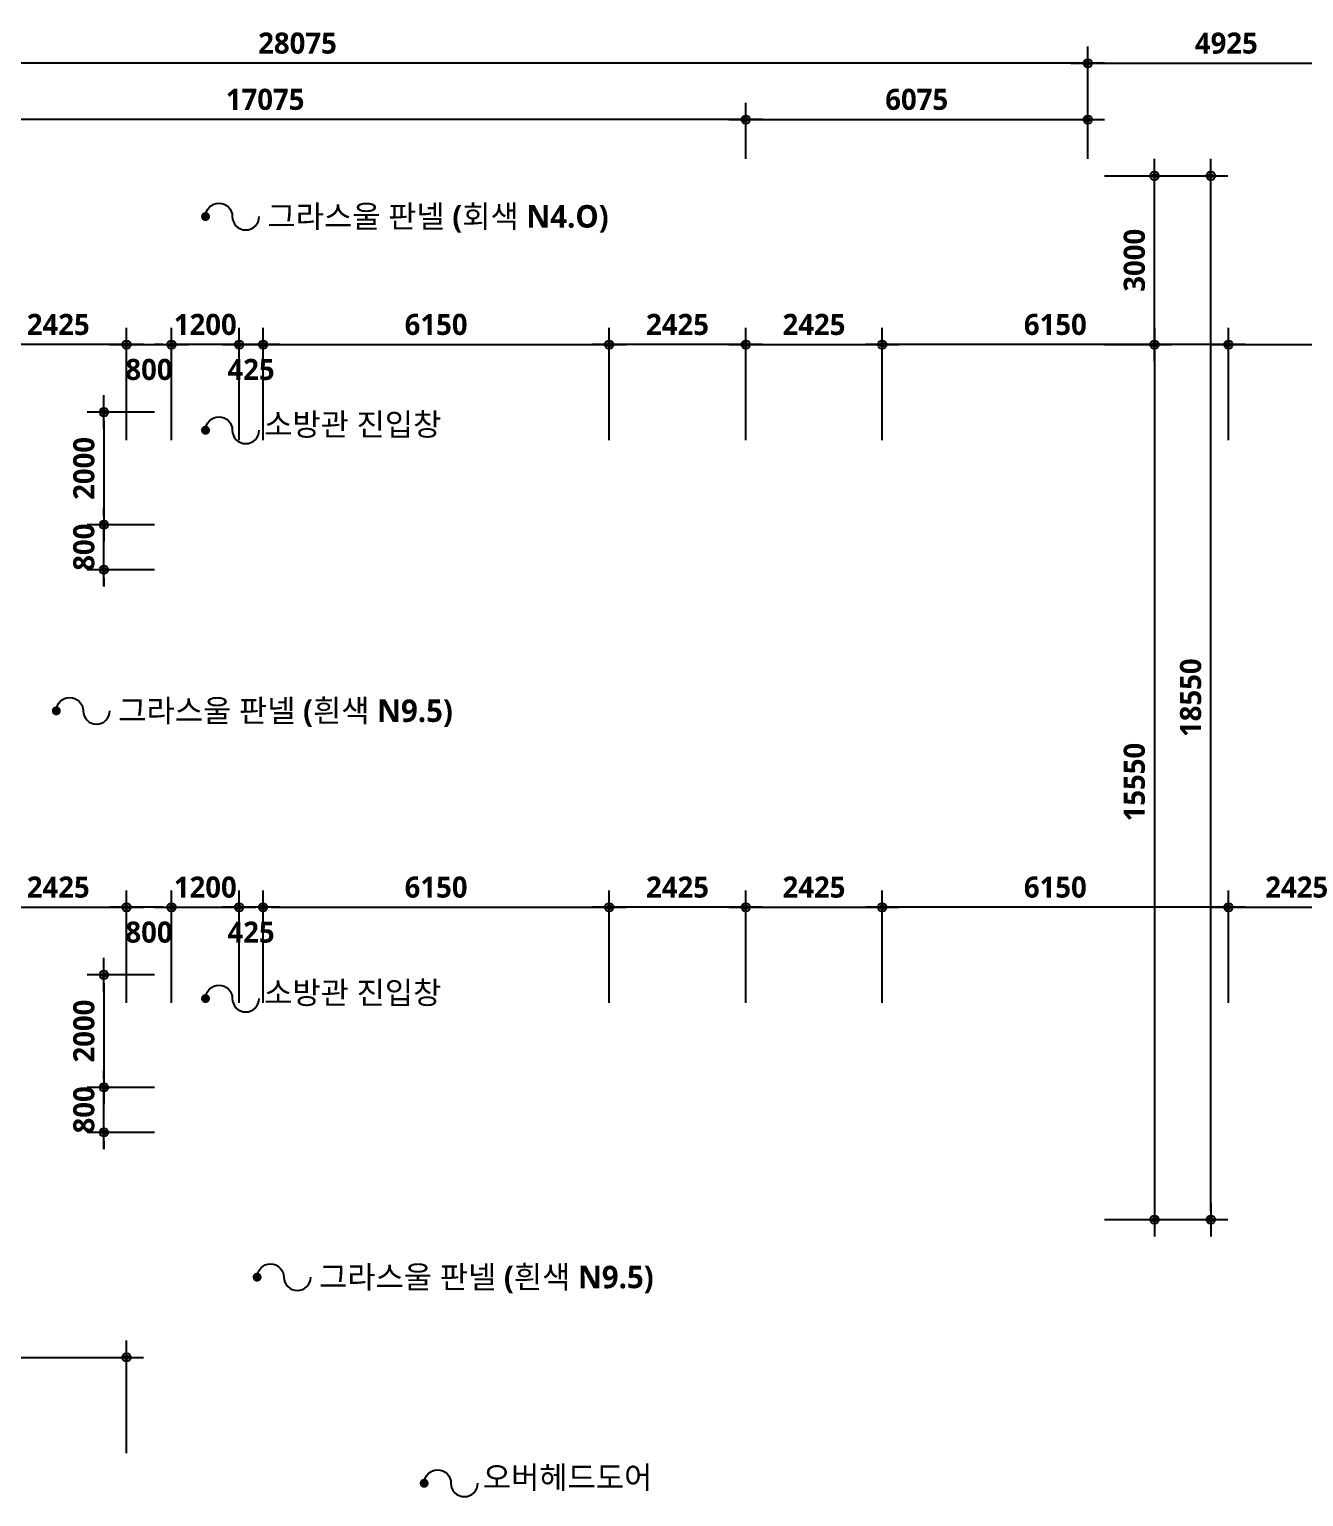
# Model space of a CAD drawing. Header units: millimetres. Extents: x 0 to 190005487, y 0 to 455456909.
# Drawn here: x 56667 to 79304, y 302302 to 328379 of the extents above; entities that cross this region are included whole.
import ezdxf

# ---------------------------------------------------------------- set-up
doc = ezdxf.new("R2010")
doc.units = ezdxf.units.MM
doc.header["$LTSCALE"] = 150
doc.header["$MEASUREMENT"] = 0
doc.header["$PDSIZE"] = -10
doc.layers.get('0').update_dxf_attribs({"linetype": 'CONTINUOUS'})
doc.layers.get('Defpoints').update_dxf_attribs({"color": 153, "linetype": 'CONTINUOUS'})
for name, color, linetype in [('A-ANNO-DIM', 4, 'CONTINUOUS'), ('A-ANNO-LEAD', 4, 'CONTINUOUS'), ('A-ANNO-TEXT1', 7, 'CONTINUOUS')]:
    doc.layers.add(name, color=color, linetype=linetype)
doc.styles.add('2020음성 1차', font='NanumGothicBold.ttf')
doc.styles.add('SH_대대리576', font='NanumGothicBold.ttf')
doc.dimstyles.new('SHP300내부', dxfattribs={"dimscale": 150, "dimtxt": 2.5, "dimasz": 1, "dimexe": 2, "dimexo": 2, "dimgap": 1, "dimtad": 1, "dimdec": 0, "dimzin": 0, "dimdsep": 46, "dimtxsty": 'SH_대대리576', "dimblk": 'DIMDOT', "dimcen": 0.09, "dimclrd": 256, "dimclre": 256, "dimclrt": 3, "dimadec": 0, "dimazin": 1, "dimtfac": 1, "dimtdec": 0, "dimtix": 1, "dimtmove": 2, "dimatfit": 0, "dimldrblk": 'DIMDOT', "dimfxl": 1, "dimtolj": 1, "dimtzin": 0, "dimlwd": -1, "dimlwe": -1, "dimarcsym": 0})

# ---------------------------------------------------------------- blocks, each defined once
blk = doc.blocks.new('DIMDOT')
at = {"color": 0}
blk.add_line((-2, 0), (2, 0), dxfattribs=at)
for radius in [0.5, 0.25]:
    blk.add_circle((0, 0), radius, dxfattribs=at)
blk = doc.blocks.new('*D4686')
at = {"layer": 'A-ANNO-DIM'}
for p, q in [((55968, 321076), (55968, 323076)), ((58393, 321076), (58393, 323076)), ((58243, 322776), (56118, 322776))]:
    blk.add_line(p, q, dxfattribs=at)
at = {"layer": 'Defpoints', "color": 0}
for p in [(55968, 322776), (55968, 320776), (58393, 320776)]:
    blk.add_point(p, dxfattribs=at)
at = {"layer": 'A-ANNO-DIM', "linetype": 'ByBlock', "xscale": 150, "yscale": 150, "zscale": 150, "rotation": 180}
blk.add_blockref('DIMDOT', (55968, 322776), dxfattribs=at)
at = {"layer": 'A-ANNO-DIM', "linetype": 'ByBlock', "xscale": 150, "yscale": 150, "zscale": 150}
blk.add_blockref('DIMDOT', (58393, 322776), dxfattribs=at)
at = {"layer": 'A-ANNO-DIM', "color": 3, "insert": (57181, 323133), "char_height": 375, "attachment_point": 5, "style": 'SH_대대리576'}
blk.add_mtext('\\A1;2425', dxfattribs=at)
blk = doc.blocks.new('*D4719')
at = {"layer": 'A-ANNO-DIM'}
for p, q in [((58393, 321076), (58393, 323076)), ((59193, 321076), (59193, 323076)), ((58543, 322776), (59043, 322776))]:
    blk.add_line(p, q, dxfattribs=at)
at = {"layer": 'Defpoints', "color": 0}
for p in [(59193, 322776), (58393, 320776), (59193, 320776)]:
    blk.add_point(p, dxfattribs=at)
at = {"layer": 'A-ANNO-DIM', "linetype": 'ByBlock', "xscale": 150, "yscale": 150, "zscale": 150, "rotation": 180}
blk.add_blockref('DIMDOT', (58393, 322776), dxfattribs=at)
at = {"layer": 'A-ANNO-DIM', "linetype": 'ByBlock', "xscale": 150, "yscale": 150, "zscale": 150}
blk.add_blockref('DIMDOT', (59193, 322776), dxfattribs=at)
at = {"layer": 'A-ANNO-DIM', "color": 3, "insert": (58793, 322333), "char_height": 375, "attachment_point": 5, "style": 'SH_대대리576'}
blk.add_mtext('\\A1;800', dxfattribs=at)
blk = doc.blocks.new('*D4720')
at = {"layer": 'A-ANNO-DIM'}
for p, q in [((59193, 321076), (59193, 323076)), ((60393, 321076), (60393, 323076)), ((59043, 322776), (58893, 322776)), ((60393, 322776), (59193, 322776)), ((60543, 322776), (60693, 322776))]:
    blk.add_line(p, q, dxfattribs=at)
at = {"layer": 'Defpoints', "color": 0}
for p in [(59193, 322776), (59193, 320776), (60393, 320776)]:
    blk.add_point(p, dxfattribs=at)
at = {"layer": 'A-ANNO-DIM', "linetype": 'ByBlock', "xscale": 150, "yscale": 150, "zscale": 150}
blk.add_blockref('DIMDOT', (59193, 322776), dxfattribs=at)
at = {"layer": 'A-ANNO-DIM', "linetype": 'ByBlock', "xscale": 150, "yscale": 150, "zscale": 150, "rotation": 180}
blk.add_blockref('DIMDOT', (60393, 322776), dxfattribs=at)
at = {"layer": 'A-ANNO-DIM', "color": 3, "insert": (59793, 323133), "char_height": 375, "attachment_point": 5, "style": 'SH_대대리576'}
blk.add_mtext('\\A1;1200', dxfattribs=at)
blk = doc.blocks.new('*D4721')
at = {"layer": 'A-ANNO-DIM'}
for p, q in [((60393, 321076), (60393, 323076)), ((60818, 321076), (60818, 323076)), ((60243, 322776), (60093, 322776)), ((60393, 322776), (60818, 322776)), ((60968, 322776), (61118, 322776))]:
    blk.add_line(p, q, dxfattribs=at)
at = {"layer": 'Defpoints', "color": 0}
for p in [(60818, 322776), (60393, 320776), (60818, 320776)]:
    blk.add_point(p, dxfattribs=at)
at = {"layer": 'A-ANNO-DIM', "linetype": 'ByBlock', "xscale": 150, "yscale": 150, "zscale": 150}
blk.add_blockref('DIMDOT', (60393, 322776), dxfattribs=at)
at = {"layer": 'A-ANNO-DIM', "linetype": 'ByBlock', "xscale": 150, "yscale": 150, "zscale": 150, "rotation": 180}
blk.add_blockref('DIMDOT', (60818, 322776), dxfattribs=at)
at = {"layer": 'A-ANNO-DIM', "color": 3, "insert": (60606, 322333), "char_height": 375, "attachment_point": 5, "style": 'SH_대대리576'}
blk.add_mtext('\\A1;425', dxfattribs=at)
blk = doc.blocks.new('*D4723')
at = {"layer": 'A-ANNO-DIM'}
for p, q in [((60818, 321076), (60818, 323076)), ((66968, 321076), (66968, 323076)), ((60968, 322776), (66818, 322776))]:
    blk.add_line(p, q, dxfattribs=at)
at = {"layer": 'Defpoints', "color": 0}
for p in [(66968, 322776), (60818, 320776), (66968, 320776)]:
    blk.add_point(p, dxfattribs=at)
at = {"layer": 'A-ANNO-DIM', "linetype": 'ByBlock', "xscale": 150, "yscale": 150, "zscale": 150, "rotation": 180}
blk.add_blockref('DIMDOT', (60818, 322776), dxfattribs=at)
at = {"layer": 'A-ANNO-DIM', "linetype": 'ByBlock', "xscale": 150, "yscale": 150, "zscale": 150}
blk.add_blockref('DIMDOT', (66968, 322776), dxfattribs=at)
at = {"layer": 'A-ANNO-DIM', "color": 3, "insert": (63893, 323133), "char_height": 375, "attachment_point": 5, "style": 'SH_대대리576'}
blk.add_mtext('\\A1;6150', dxfattribs=at)
blk = doc.blocks.new('*D4724')
at = {"layer": 'A-ANNO-DIM'}
for p, q in [((66968, 321076), (66968, 323076)), ((69393, 321076), (69393, 323076)), ((69243, 322776), (67118, 322776))]:
    blk.add_line(p, q, dxfattribs=at)
at = {"layer": 'Defpoints', "color": 0}
for p in [(66968, 322776), (66968, 320776), (69393, 320776)]:
    blk.add_point(p, dxfattribs=at)
at = {"layer": 'A-ANNO-DIM', "linetype": 'ByBlock', "xscale": 150, "yscale": 150, "zscale": 150, "rotation": 180}
blk.add_blockref('DIMDOT', (66968, 322776), dxfattribs=at)
at = {"layer": 'A-ANNO-DIM', "linetype": 'ByBlock', "xscale": 150, "yscale": 150, "zscale": 150}
blk.add_blockref('DIMDOT', (69393, 322776), dxfattribs=at)
at = {"layer": 'A-ANNO-DIM', "color": 3, "insert": (68181, 323133), "char_height": 375, "attachment_point": 5, "style": 'SH_대대리576'}
blk.add_mtext('\\A1;2425', dxfattribs=at)
blk = doc.blocks.new('*D4725')
at = {"layer": 'A-ANNO-DIM'}
for p, q in [((69393, 321076), (69393, 323076)), ((71818, 321076), (71818, 323076)), ((69543, 322776), (71668, 322776))]:
    blk.add_line(p, q, dxfattribs=at)
at = {"layer": 'Defpoints', "color": 0}
for p in [(71818, 322776), (69393, 320776), (71818, 320776)]:
    blk.add_point(p, dxfattribs=at)
at = {"layer": 'A-ANNO-DIM', "linetype": 'ByBlock', "xscale": 150, "yscale": 150, "zscale": 150, "rotation": 180}
blk.add_blockref('DIMDOT', (69393, 322776), dxfattribs=at)
at = {"layer": 'A-ANNO-DIM', "linetype": 'ByBlock', "xscale": 150, "yscale": 150, "zscale": 150}
blk.add_blockref('DIMDOT', (71818, 322776), dxfattribs=at)
at = {"layer": 'A-ANNO-DIM', "color": 3, "insert": (70606, 323133), "char_height": 375, "attachment_point": 5, "style": 'SH_대대리576'}
blk.add_mtext('\\A1;2425', dxfattribs=at)
blk = doc.blocks.new('*D4726')
at = {"layer": 'A-ANNO-DIM'}
for p, q in [((71818, 321076), (71818, 323076)), ((77968, 321076), (77968, 323076)), ((77818, 322776), (71968, 322776))]:
    blk.add_line(p, q, dxfattribs=at)
at = {"layer": 'Defpoints', "color": 0}
for p in [(71818, 322776), (71818, 320776), (77968, 320776)]:
    blk.add_point(p, dxfattribs=at)
at = {"layer": 'A-ANNO-DIM', "linetype": 'ByBlock', "xscale": 150, "yscale": 150, "zscale": 150, "rotation": 180}
blk.add_blockref('DIMDOT', (71818, 322776), dxfattribs=at)
at = {"layer": 'A-ANNO-DIM', "linetype": 'ByBlock', "xscale": 150, "yscale": 150, "zscale": 150}
blk.add_blockref('DIMDOT', (77968, 322776), dxfattribs=at)
at = {"layer": 'A-ANNO-DIM', "color": 3, "insert": (74893, 323133), "char_height": 375, "attachment_point": 5, "style": 'SH_대대리576'}
blk.add_mtext('\\A1;6150', dxfattribs=at)
blk = doc.blocks.new('*D4727')
at = {"layer": 'A-ANNO-DIM'}
for p, q in [((77968, 321076), (77968, 323076)), ((82818, 321076), (82818, 323076)), ((78118, 322776), (82668, 322776))]:
    blk.add_line(p, q, dxfattribs=at)
at = {"layer": 'Defpoints', "color": 0}
for p in [(82818, 322776), (77968, 320776), (82818, 320776)]:
    blk.add_point(p, dxfattribs=at)
at = {"layer": 'A-ANNO-DIM', "linetype": 'ByBlock', "xscale": 150, "yscale": 150, "zscale": 150, "rotation": 180}
blk.add_blockref('DIMDOT', (77968, 322776), dxfattribs=at)
at = {"layer": 'A-ANNO-DIM', "linetype": 'ByBlock', "xscale": 150, "yscale": 150, "zscale": 150}
blk.add_blockref('DIMDOT', (82818, 322776), dxfattribs=at)
at = {"layer": 'A-ANNO-DIM', "color": 3, "insert": (80393, 323133), "char_height": 375, "attachment_point": 5, "style": 'SH_대대리576'}
blk.add_mtext('\\A1;4850', dxfattribs=at)
blk = doc.blocks.new('*D4769')
at = {"layer": 'A-ANNO-DIM'}
for p, q in [((55968, 311076), (55968, 313076)), ((58393, 311076), (58393, 313076)), ((56118, 312776), (58243, 312776))]:
    blk.add_line(p, q, dxfattribs=at)
at = {"layer": 'Defpoints', "color": 0}
for p in [(58393, 312776), (55968, 310776), (58393, 310776)]:
    blk.add_point(p, dxfattribs=at)
at = {"layer": 'A-ANNO-DIM', "linetype": 'ByBlock', "xscale": 150, "yscale": 150, "zscale": 150, "rotation": 180}
blk.add_blockref('DIMDOT', (55968, 312776), dxfattribs=at)
at = {"layer": 'A-ANNO-DIM', "linetype": 'ByBlock', "xscale": 150, "yscale": 150, "zscale": 150}
blk.add_blockref('DIMDOT', (58393, 312776), dxfattribs=at)
at = {"layer": 'A-ANNO-DIM', "color": 3, "insert": (57181, 313133), "char_height": 375, "attachment_point": 5, "style": 'SH_대대리576'}
blk.add_mtext('\\A1;2425', dxfattribs=at)
blk = doc.blocks.new('*D4770')
at = {"layer": 'A-ANNO-DIM'}
for p, q in [((58393, 311076), (58393, 313076)), ((59193, 311076), (59193, 313076)), ((59043, 312776), (58543, 312776))]:
    blk.add_line(p, q, dxfattribs=at)
at = {"layer": 'Defpoints', "color": 0}
for p in [(58393, 312776), (58393, 310776), (59193, 310776)]:
    blk.add_point(p, dxfattribs=at)
at = {"layer": 'A-ANNO-DIM', "linetype": 'ByBlock', "xscale": 150, "yscale": 150, "zscale": 150, "rotation": 180}
blk.add_blockref('DIMDOT', (58393, 312776), dxfattribs=at)
at = {"layer": 'A-ANNO-DIM', "linetype": 'ByBlock', "xscale": 150, "yscale": 150, "zscale": 150}
blk.add_blockref('DIMDOT', (59193, 312776), dxfattribs=at)
at = {"layer": 'A-ANNO-DIM', "color": 3, "insert": (58793, 312333), "char_height": 375, "attachment_point": 5, "style": 'SH_대대리576'}
blk.add_mtext('\\A1;800', dxfattribs=at)
blk = doc.blocks.new('*D4771')
at = {"layer": 'A-ANNO-DIM'}
for p, q in [((59193, 311076), (59193, 313076)), ((60393, 311076), (60393, 313076)), ((59043, 312776), (58893, 312776)), ((59193, 312776), (60393, 312776)), ((60543, 312776), (60693, 312776))]:
    blk.add_line(p, q, dxfattribs=at)
at = {"layer": 'Defpoints', "color": 0}
for p in [(60393, 312776), (59193, 310776), (60393, 310776)]:
    blk.add_point(p, dxfattribs=at)
at = {"layer": 'A-ANNO-DIM', "linetype": 'ByBlock', "xscale": 150, "yscale": 150, "zscale": 150}
blk.add_blockref('DIMDOT', (59193, 312776), dxfattribs=at)
at = {"layer": 'A-ANNO-DIM', "linetype": 'ByBlock', "xscale": 150, "yscale": 150, "zscale": 150, "rotation": 180}
blk.add_blockref('DIMDOT', (60393, 312776), dxfattribs=at)
at = {"layer": 'A-ANNO-DIM', "color": 3, "insert": (59793, 313133), "char_height": 375, "attachment_point": 5, "style": 'SH_대대리576'}
blk.add_mtext('\\A1;1200', dxfattribs=at)
blk = doc.blocks.new('*D4773')
at = {"layer": 'A-ANNO-DIM'}
for p, q in [((60393, 311076), (60393, 313076)), ((60818, 311076), (60818, 313076)), ((60243, 312776), (60093, 312776)), ((60818, 312776), (60393, 312776)), ((60968, 312776), (61118, 312776))]:
    blk.add_line(p, q, dxfattribs=at)
at = {"layer": 'Defpoints', "color": 0}
for p in [(60393, 312776), (60393, 310776), (60818, 310776)]:
    blk.add_point(p, dxfattribs=at)
at = {"layer": 'A-ANNO-DIM', "linetype": 'ByBlock', "xscale": 150, "yscale": 150, "zscale": 150}
blk.add_blockref('DIMDOT', (60393, 312776), dxfattribs=at)
at = {"layer": 'A-ANNO-DIM', "linetype": 'ByBlock', "xscale": 150, "yscale": 150, "zscale": 150, "rotation": 180}
blk.add_blockref('DIMDOT', (60818, 312776), dxfattribs=at)
at = {"layer": 'A-ANNO-DIM', "color": 3, "insert": (60606, 312333), "char_height": 375, "attachment_point": 5, "style": 'SH_대대리576'}
blk.add_mtext('\\A1;425', dxfattribs=at)
blk = doc.blocks.new('*D4774')
at = {"layer": 'A-ANNO-DIM'}
for p, q in [((60818, 311076), (60818, 313076)), ((66968, 311076), (66968, 313076)), ((60968, 312776), (66818, 312776))]:
    blk.add_line(p, q, dxfattribs=at)
at = {"layer": 'Defpoints', "color": 0}
for p in [(66968, 312776), (60818, 310776), (66968, 310776)]:
    blk.add_point(p, dxfattribs=at)
at = {"layer": 'A-ANNO-DIM', "linetype": 'ByBlock', "xscale": 150, "yscale": 150, "zscale": 150, "rotation": 180}
blk.add_blockref('DIMDOT', (60818, 312776), dxfattribs=at)
at = {"layer": 'A-ANNO-DIM', "linetype": 'ByBlock', "xscale": 150, "yscale": 150, "zscale": 150}
blk.add_blockref('DIMDOT', (66968, 312776), dxfattribs=at)
at = {"layer": 'A-ANNO-DIM', "color": 3, "insert": (63893, 313133), "char_height": 375, "attachment_point": 5, "style": 'SH_대대리576'}
blk.add_mtext('\\A1;6150', dxfattribs=at)
blk = doc.blocks.new('*D4775')
at = {"layer": 'A-ANNO-DIM'}
for p, q in [((66968, 311076), (66968, 313076)), ((69393, 311076), (69393, 313076)), ((69243, 312776), (67118, 312776))]:
    blk.add_line(p, q, dxfattribs=at)
at = {"layer": 'Defpoints', "color": 0}
for p in [(66968, 312776), (66968, 310776), (69393, 310776)]:
    blk.add_point(p, dxfattribs=at)
at = {"layer": 'A-ANNO-DIM', "linetype": 'ByBlock', "xscale": 150, "yscale": 150, "zscale": 150, "rotation": 180}
blk.add_blockref('DIMDOT', (66968, 312776), dxfattribs=at)
at = {"layer": 'A-ANNO-DIM', "linetype": 'ByBlock', "xscale": 150, "yscale": 150, "zscale": 150}
blk.add_blockref('DIMDOT', (69393, 312776), dxfattribs=at)
at = {"layer": 'A-ANNO-DIM', "color": 3, "insert": (68181, 313133), "char_height": 375, "attachment_point": 5, "style": 'SH_대대리576'}
blk.add_mtext('\\A1;2425', dxfattribs=at)
blk = doc.blocks.new('*D4776')
at = {"layer": 'A-ANNO-DIM'}
for p, q in [((69393, 311076), (69393, 313076)), ((71818, 311076), (71818, 313076)), ((69543, 312776), (71668, 312776))]:
    blk.add_line(p, q, dxfattribs=at)
at = {"layer": 'Defpoints', "color": 0}
for p in [(71818, 312776), (69393, 310776), (71818, 310776)]:
    blk.add_point(p, dxfattribs=at)
at = {"layer": 'A-ANNO-DIM', "linetype": 'ByBlock', "xscale": 150, "yscale": 150, "zscale": 150, "rotation": 180}
blk.add_blockref('DIMDOT', (69393, 312776), dxfattribs=at)
at = {"layer": 'A-ANNO-DIM', "linetype": 'ByBlock', "xscale": 150, "yscale": 150, "zscale": 150}
blk.add_blockref('DIMDOT', (71818, 312776), dxfattribs=at)
at = {"layer": 'A-ANNO-DIM', "color": 3, "insert": (70606, 313133), "char_height": 375, "attachment_point": 5, "style": 'SH_대대리576'}
blk.add_mtext('\\A1;2425', dxfattribs=at)
blk = doc.blocks.new('*D4778')
at = {"layer": 'A-ANNO-DIM'}
for p, q in [((71818, 311076), (71818, 313076)), ((77968, 311076), (77968, 313076)), ((77818, 312776), (71968, 312776))]:
    blk.add_line(p, q, dxfattribs=at)
at = {"layer": 'Defpoints', "color": 0}
for p in [(71818, 312776), (71818, 310776), (77968, 310776)]:
    blk.add_point(p, dxfattribs=at)
at = {"layer": 'A-ANNO-DIM', "linetype": 'ByBlock', "xscale": 150, "yscale": 150, "zscale": 150, "rotation": 180}
blk.add_blockref('DIMDOT', (71818, 312776), dxfattribs=at)
at = {"layer": 'A-ANNO-DIM', "linetype": 'ByBlock', "xscale": 150, "yscale": 150, "zscale": 150}
blk.add_blockref('DIMDOT', (77968, 312776), dxfattribs=at)
at = {"layer": 'A-ANNO-DIM', "color": 3, "insert": (74893, 313133), "char_height": 375, "attachment_point": 5, "style": 'SH_대대리576'}
blk.add_mtext('\\A1;6150', dxfattribs=at)
blk = doc.blocks.new('*D4779')
at = {"layer": 'A-ANNO-DIM'}
for p, q in [((77968, 311076), (77968, 313076)), ((80393, 311076), (80393, 313076)), ((78118, 312776), (80243, 312776))]:
    blk.add_line(p, q, dxfattribs=at)
at = {"layer": 'Defpoints', "color": 0}
for p in [(80393, 312776), (77968, 310776), (80393, 310776)]:
    blk.add_point(p, dxfattribs=at)
at = {"layer": 'A-ANNO-DIM', "linetype": 'ByBlock', "xscale": 150, "yscale": 150, "zscale": 150, "rotation": 180}
blk.add_blockref('DIMDOT', (77968, 312776), dxfattribs=at)
at = {"layer": 'A-ANNO-DIM', "linetype": 'ByBlock', "xscale": 150, "yscale": 150, "zscale": 150}
blk.add_blockref('DIMDOT', (80393, 312776), dxfattribs=at)
at = {"layer": 'A-ANNO-DIM', "color": 3, "insert": (79181, 313133), "char_height": 375, "attachment_point": 5, "style": 'SH_대대리576'}
blk.add_mtext('\\A1;2425', dxfattribs=at)
blk = doc.blocks.new('*D4790')
at = {"layer": 'A-ANNO-DIM'}
for p, q in [((52643, 303076), (52643, 305076)), ((58393, 303076), (58393, 305076)), ((52793, 304776), (58243, 304776))]:
    blk.add_line(p, q, dxfattribs=at)
at = {"layer": 'Defpoints', "color": 0}
for p in [(58393, 304776), (52643, 302776), (58393, 302776)]:
    blk.add_point(p, dxfattribs=at)
at = {"layer": 'A-ANNO-DIM', "linetype": 'ByBlock', "xscale": 150, "yscale": 150, "zscale": 150, "rotation": 180}
blk.add_blockref('DIMDOT', (52643, 304776), dxfattribs=at)
at = {"layer": 'A-ANNO-DIM', "linetype": 'ByBlock', "xscale": 150, "yscale": 150, "zscale": 150}
blk.add_blockref('DIMDOT', (58393, 304776), dxfattribs=at)
at = {"layer": 'A-ANNO-DIM', "color": 3, "insert": (55518, 305133), "char_height": 375, "attachment_point": 5, "style": 'SH_대대리576'}
blk.add_mtext('\\A1;5750', dxfattribs=at)
blk = doc.blocks.new('*D4794')
at = {"layer": 'A-ANNO-DIM'}
for p, q in [((47393, 326076), (47393, 328076)), ((75468, 326076), (75468, 328076)), ((75318, 327776), (47543, 327776))]:
    blk.add_line(p, q, dxfattribs=at)
at = {"layer": 'Defpoints', "color": 0}
for p in [(47393, 327776), (47393, 325776), (75468, 325776)]:
    blk.add_point(p, dxfattribs=at)
at = {"layer": 'A-ANNO-DIM', "linetype": 'ByBlock', "xscale": 150, "yscale": 150, "zscale": 150, "rotation": 180}
blk.add_blockref('DIMDOT', (47393, 327776), dxfattribs=at)
at = {"layer": 'A-ANNO-DIM', "linetype": 'ByBlock', "xscale": 150, "yscale": 150, "zscale": 150}
blk.add_blockref('DIMDOT', (75468, 327776), dxfattribs=at)
at = {"layer": 'A-ANNO-DIM', "color": 3, "insert": (61431, 328133), "char_height": 375, "attachment_point": 5, "style": 'SH_대대리576'}
blk.add_mtext('\\A1;28075', dxfattribs=at)
blk = doc.blocks.new('*D4795')
at = {"layer": 'A-ANNO-DIM'}
for p, q in [((75468, 326076), (75468, 328076)), ((80393, 326076), (80393, 328076)), ((75618, 327776), (80243, 327776))]:
    blk.add_line(p, q, dxfattribs=at)
at = {"layer": 'Defpoints', "color": 0}
for p in [(80393, 327776), (75468, 325776), (80393, 325776)]:
    blk.add_point(p, dxfattribs=at)
at = {"layer": 'A-ANNO-DIM', "linetype": 'ByBlock', "xscale": 150, "yscale": 150, "zscale": 150, "rotation": 180}
blk.add_blockref('DIMDOT', (75468, 327776), dxfattribs=at)
at = {"layer": 'A-ANNO-DIM', "linetype": 'ByBlock', "xscale": 150, "yscale": 150, "zscale": 150}
blk.add_blockref('DIMDOT', (80393, 327776), dxfattribs=at)
at = {"layer": 'A-ANNO-DIM', "color": 3, "insert": (77931, 328133), "char_height": 375, "attachment_point": 5, "style": 'SH_대대리576'}
blk.add_mtext('\\A1;4925', dxfattribs=at)
blk = doc.blocks.new('*D4803')
at = {"layer": 'A-ANNO-DIM'}
for p, q in [((52318, 326076), (52318, 327076)), ((69393, 326076), (69393, 327076)), ((69243, 326776), (52468, 326776))]:
    blk.add_line(p, q, dxfattribs=at)
at = {"layer": 'Defpoints', "color": 0}
for p in [(52318, 326776), (52318, 325776), (69393, 325776)]:
    blk.add_point(p, dxfattribs=at)
at = {"layer": 'A-ANNO-DIM', "linetype": 'ByBlock', "xscale": 150, "yscale": 150, "zscale": 150, "rotation": 180}
blk.add_blockref('DIMDOT', (52318, 326776), dxfattribs=at)
at = {"layer": 'A-ANNO-DIM', "linetype": 'ByBlock', "xscale": 150, "yscale": 150, "zscale": 150}
blk.add_blockref('DIMDOT', (69393, 326776), dxfattribs=at)
at = {"layer": 'A-ANNO-DIM', "color": 3, "insert": (60856, 327133), "char_height": 375, "attachment_point": 5, "style": 'SH_대대리576'}
blk.add_mtext('\\A1;17075', dxfattribs=at)
blk = doc.blocks.new('*D4804')
at = {"layer": 'A-ANNO-DIM'}
for p, q in [((69393, 326076), (69393, 327076)), ((75468, 326076), (75468, 327076)), ((69543, 326776), (75318, 326776))]:
    blk.add_line(p, q, dxfattribs=at)
at = {"layer": 'Defpoints', "color": 0}
for p in [(75468, 326776), (69393, 325776), (75468, 325776)]:
    blk.add_point(p, dxfattribs=at)
at = {"layer": 'A-ANNO-DIM', "linetype": 'ByBlock', "xscale": 150, "yscale": 150, "zscale": 150, "rotation": 180}
blk.add_blockref('DIMDOT', (69393, 326776), dxfattribs=at)
at = {"layer": 'A-ANNO-DIM', "linetype": 'ByBlock', "xscale": 150, "yscale": 150, "zscale": 150}
blk.add_blockref('DIMDOT', (75468, 326776), dxfattribs=at)
at = {"layer": 'A-ANNO-DIM', "color": 3, "insert": (72431, 327133), "char_height": 375, "attachment_point": 5, "style": 'SH_대대리576'}
blk.add_mtext('\\A1;6075', dxfattribs=at)
blk = doc.blocks.new('*D4861')
at = {"layer": 'A-ANNO-DIM'}
for p, q in [((75768, 325776), (77955, 325776)), ((77655, 307376), (77655, 325626)), ((75768, 307226), (77955, 307226))]:
    blk.add_line(p, q, dxfattribs=at)
at = {"layer": 'Defpoints', "color": 0}
for p in [(75468, 325776), (77655, 325776), (75468, 307226)]:
    blk.add_point(p, dxfattribs=at)
at = {"layer": 'A-ANNO-DIM', "linetype": 'ByBlock', "xscale": 150, "yscale": 150, "zscale": 150}
for p, rotation in [((77655, 325776), 90), ((77655, 307226), 270)]:
    blk.add_blockref('DIMDOT', p, dxfattribs=dict(at, rotation=rotation))
at = {"layer": 'A-ANNO-DIM', "color": 3, "insert": (77298, 316501), "char_height": 375, "attachment_point": 5, "rotation": 90, "style": 'SH_대대리576'}
blk.add_mtext('\\A1;18550', dxfattribs=at)
blk = doc.blocks.new('*D4864')
at = {"layer": 'A-ANNO-DIM'}
for p, q in [((75768, 325776), (76955, 325776)), ((76655, 322926), (76655, 325626)), ((75768, 322776), (76955, 322776))]:
    blk.add_line(p, q, dxfattribs=at)
at = {"layer": 'Defpoints', "color": 0}
for p in [(75468, 325776), (76655, 325776), (75468, 322776)]:
    blk.add_point(p, dxfattribs=at)
at = {"layer": 'A-ANNO-DIM', "linetype": 'ByBlock', "xscale": 150, "yscale": 150, "zscale": 150}
for p, rotation in [((76655, 325776), 90), ((76655, 322776), 270)]:
    blk.add_blockref('DIMDOT', p, dxfattribs=dict(at, rotation=rotation))
at = {"layer": 'A-ANNO-DIM', "color": 3, "insert": (76298, 324276), "char_height": 375, "attachment_point": 5, "rotation": 90, "style": 'SH_대대리576'}
blk.add_mtext('\\A1;3000', dxfattribs=at)
blk = doc.blocks.new('*D4865')
at = {"layer": 'A-ANNO-DIM'}
for p, q in [((75768, 322776), (76955, 322776)), ((76655, 322626), (76655, 307376)), ((75768, 307226), (76955, 307226))]:
    blk.add_line(p, q, dxfattribs=at)
at = {"layer": 'Defpoints', "color": 0}
for p in [(75468, 322776), (75468, 307226), (76655, 307226)]:
    blk.add_point(p, dxfattribs=at)
at = {"layer": 'A-ANNO-DIM', "linetype": 'ByBlock', "xscale": 150, "yscale": 150, "zscale": 150}
for p, rotation in [((76655, 322776), 90), ((76655, 307226), 270)]:
    blk.add_blockref('DIMDOT', p, dxfattribs=dict(at, rotation=rotation))
at = {"layer": 'A-ANNO-DIM', "color": 3, "insert": (76298, 315001), "char_height": 375, "attachment_point": 5, "rotation": 90, "style": 'SH_대대리576'}
blk.add_mtext('\\A1;15550', dxfattribs=at)
blk = doc.blocks.new('*D4945')
at = {"layer": 'A-ANNO-DIM'}
for p, q in [((58893, 321576), (57693, 321576)), ((57993, 321426), (57993, 319726)), ((58893, 319576), (57693, 319576))]:
    blk.add_line(p, q, dxfattribs=at)
at = {"layer": 'Defpoints', "color": 0}
for p in [(59193, 321576), (57993, 319576), (59193, 319576)]:
    blk.add_point(p, dxfattribs=at)
at = {"layer": 'A-ANNO-DIM', "linetype": 'ByBlock', "xscale": 150, "yscale": 150, "zscale": 150}
for p, rotation in [((57993, 321576), 90), ((57993, 319576), 270)]:
    blk.add_blockref('DIMDOT', p, dxfattribs=dict(at, rotation=rotation))
at = {"layer": 'A-ANNO-DIM', "color": 3, "insert": (57637, 320576), "char_height": 375, "attachment_point": 5, "rotation": 90, "style": 'SH_대대리576'}
blk.add_mtext('\\A1;2000', dxfattribs=at)
blk = doc.blocks.new('*D4946')
at = {"layer": 'A-ANNO-DIM'}
for p, q in [((57993, 319726), (57993, 319876)), ((58893, 319576), (57693, 319576)), ((57993, 318776), (57993, 319576)), ((58893, 318776), (57693, 318776)), ((57993, 318626), (57993, 318476))]:
    blk.add_line(p, q, dxfattribs=at)
at = {"layer": 'Defpoints', "color": 0}
for p in [(57993, 319576), (59193, 319576), (59193, 318776)]:
    blk.add_point(p, dxfattribs=at)
at = {"layer": 'A-ANNO-DIM', "linetype": 'ByBlock', "xscale": 150, "yscale": 150, "zscale": 150}
for p, rotation in [((57993, 319576), 270), ((57993, 318776), 90)]:
    blk.add_blockref('DIMDOT', p, dxfattribs=dict(at, rotation=rotation))
at = {"layer": 'A-ANNO-DIM', "color": 3, "insert": (57637, 319176), "char_height": 375, "attachment_point": 5, "rotation": 90, "style": 'SH_대대리576'}
blk.add_mtext('\\A1;800', dxfattribs=at)
blk = doc.blocks.new('*D4947')
at = {"layer": 'A-ANNO-DIM'}
for p, q in [((58893, 311576), (57693, 311576)), ((57993, 311426), (57993, 309726)), ((58893, 309576), (57693, 309576))]:
    blk.add_line(p, q, dxfattribs=at)
at = {"layer": 'Defpoints', "color": 0}
for p in [(59193, 311576), (57993, 309576), (59193, 309576)]:
    blk.add_point(p, dxfattribs=at)
at = {"layer": 'A-ANNO-DIM', "linetype": 'ByBlock', "xscale": 150, "yscale": 150, "zscale": 150}
for p, rotation in [((57993, 311576), 90), ((57993, 309576), 270)]:
    blk.add_blockref('DIMDOT', p, dxfattribs=dict(at, rotation=rotation))
at = {"layer": 'A-ANNO-DIM', "color": 3, "insert": (57637, 310576), "char_height": 375, "attachment_point": 5, "rotation": 90, "style": 'SH_대대리576'}
blk.add_mtext('\\A1;2000', dxfattribs=at)
blk = doc.blocks.new('*D4948')
at = {"layer": 'A-ANNO-DIM'}
for p, q in [((57993, 309726), (57993, 309876)), ((58893, 309576), (57693, 309576)), ((57993, 308776), (57993, 309576)), ((58893, 308776), (57693, 308776)), ((57993, 308626), (57993, 308476))]:
    blk.add_line(p, q, dxfattribs=at)
at = {"layer": 'Defpoints', "color": 0}
for p in [(57993, 309576), (59193, 309576), (59193, 308776)]:
    blk.add_point(p, dxfattribs=at)
at = {"layer": 'A-ANNO-DIM', "linetype": 'ByBlock', "xscale": 150, "yscale": 150, "zscale": 150}
for p, rotation in [((57993, 309576), 270), ((57993, 308776), 90)]:
    blk.add_blockref('DIMDOT', p, dxfattribs=dict(at, rotation=rotation))
at = {"layer": 'A-ANNO-DIM', "color": 3, "insert": (57637, 309176), "char_height": 375, "attachment_point": 5, "rotation": 90, "style": 'SH_대대리576'}
blk.add_mtext('\\A1;800', dxfattribs=at)

msp = doc.modelspace()

# ---------------------------------------------------------------- linework, layer by layer
at = {"layer": 'A-ANNO-DIM'}
msp.add_line((60668.4, 322776.4), (60518.4, 322776.4), dxfattribs=at)
at = {"layer": 'A-ANNO-LEAD'}
for points in [[(59796.9, 325052.2, -1), (60273.1, 325052.2, 0.4142136), (60511.2, 324814.1, 0.4142136), (60749.3, 325052.2, 0.4142136)], [(59796.9, 321254.3, -1), (60273.1, 321254.3, 0.4142136), (60511.2, 321016.2, 0.4142136), (60749.3, 321254.3, 0.4142136)], [(57145.9, 316267.4, -1), (57622.1, 316267.4, 0.4142136), (57860.2, 316029.3, 0.4142136), (58098.2, 316267.4, 0.4142136)], [(59796.9, 311154.6, -1), (60273.1, 311154.6, 0.4142136), (60511.2, 310916.5, 0.4142136), (60749.3, 311154.6, 0.4142136)], [(60713.2, 306202.8, -1), (61189.4, 306202.8, 0.4142136), (61427.5, 305964.7, 0.4142136), (61665.6, 306202.8, 0.4142136)], [(63680.9, 302540, -1), (64157.1, 302540, 0.4142136), (64395.2, 302301.9, 0.4142136), (64633.3, 302540, 0.4142136)]]:
    msp.add_lwpolyline(points, format="xyb", dxfattribs=at)
at = {"layer": 'A-ANNO-LEAD', "const_width": 79.4}
for points in [[(59757.2, 325052.2, 1), (59836.6, 325052.2, 1)], [(59757.2, 321254.3, 1), (59836.6, 321254.3, 1)], [(57106.2, 316267.4, 1), (57185.5, 316267.4, 1)], [(59757.2, 311154.6, 1), (59836.6, 311154.6, 1)], [(60673.6, 306202.8, 1), (60752.9, 306202.8, 1)], [(63641.3, 302540, 1), (63720.6, 302540, 1)]]:
    msp.add_lwpolyline(points, format="xyb", close=True, dxfattribs=at)

# ---------------------------------------------------------------- block references
at = {"layer": 'A-ANNO-DIM', "xscale": 150, "yscale": 150, "zscale": 150}
msp.add_blockref('DIMDOT', (60818.4, 322776.4), dxfattribs=at)

# ---------------------------------------------------------------- texts
at = {"layer": 'A-ANNO-TEXT1', "style": '2020음성 1차'}
for s, p in [('그라스울 판넬 (회색 N4.O)', (60898.2, 324855.6)), ('소방관 진입창', (60838.6, 321159)), ('그라스울 판넬 (흰색 N9.5)', (58247.2, 316070.8)), ('소방관 진입창', (60838.6, 311059.3)), ('그라스울 판넬 (흰색 N9.5)', (61814.5, 306006.2)), ('오버헤드도어', (64722.7, 302444.7))]:
    msp.add_text(s, height=400, dxfattribs=at).set_placement(p)

# ---------------------------------------------------------------- dimensions: what is measured, and where the dimension line sits
at = {"layer": 'A-ANNO-DIM'}
for base, p1, p2, angle, picture, middle in [((47393.4, 327776.4), (75468.4, 325776.4), (47393.4, 325776.4), 180, '*D4794', (61430.9, 328133.3)), ((80393.4, 327776.4), (75468.4, 325776.4), (80393.4, 325776.4), 0, '*D4795', (77930.9, 328133.3)), ((52318.4, 326776.4), (69393.4, 325776.4), (52318.4, 325776.4), 180, '*D4803', (60855.9, 327132.5)), ((75468.4, 326776.4), (69393.4, 325776.4), (75468.4, 325776.4), 0, '*D4804', (72430.9, 327133.3)), ((77654.6, 325776.4), (75468.4, 307226.4), (75468.4, 325776.4), 90, '*D4861', (77297.7, 316501.4)), ((76654.6, 325776.4), (75468.4, 322776.4), (75468.4, 325776.4), 90, '*D4864', (76297.7, 324276.4)), ((55968.4, 322776.4), (58393.4, 320776.4), (55968.4, 320776.4), 180, '*D4686', (57180.9, 323133.1)), ((59193.4, 322776.4), (60393.4, 320776.4), (59193.4, 320776.4), 180, '*D4720', (59793.4, 323132.5)), ((66968.4, 322776.4), (60818.4, 320776.4), (66968.4, 320776.4), 0, '*D4723', (63893.4, 323133.3)), ((66968.4, 322776.4), (69393.4, 320776.4), (66968.4, 320776.4), 180, '*D4724', (68180.9, 323133.1)), ((71818.4, 322776.4), (69393.4, 320776.4), (71818.4, 320776.4), 0, '*D4725', (70605.9, 323133.1)), ((71818.4, 322776.4), (77968.4, 320776.4), (71818.4, 320776.4), 180, '*D4726', (74893.4, 323133.3)), ((82818.4, 322776.4), (77968.4, 320776.4), (82818.4, 320776.4), 0, '*D4727', (80393.4, 323133.3)), ((76654.6, 307226.4), (75468.4, 322776.4), (75468.4, 307226.4), 270, '*D4865', (76298.5, 315001.4)), ((57993.4, 319576.4), (59193.4, 321576.4), (59193.4, 319576.4), 270, '*D4945', (57637.3, 320576.4)), ((57993.4, 319576.4), (59193.4, 318776.4), (59193.4, 319576.4), 90, '*D4946', (57636.5, 319176.4)), ((58393.4, 312776.4), (55968.4, 310776.4), (58393.4, 310776.4), 0, '*D4769', (57180.9, 313133.1)), ((60393.4, 312776.4), (59193.4, 310776.4), (60393.4, 310776.4), 0, '*D4771', (59793.4, 313132.5)), ((66968.4, 312776.4), (60818.4, 310776.4), (66968.4, 310776.4), 0, '*D4774', (63893.4, 313133.3)), ((66968.4, 312776.4), (69393.4, 310776.4), (66968.4, 310776.4), 180, '*D4775', (68180.9, 313133.1)), ((71818.4, 312776.4), (69393.4, 310776.4), (71818.4, 310776.4), 0, '*D4776', (70605.9, 313133.1)), ((71818.4, 312776.4), (77968.4, 310776.4), (71818.4, 310776.4), 180, '*D4778', (74893.4, 313133.3)), ((80393.4, 312776.4), (77968.4, 310776.4), (80393.4, 310776.4), 0, '*D4779', (79180.9, 313133.1)), ((57993.4, 309576.4), (59193.4, 311576.4), (59193.4, 309576.4), 270, '*D4947', (57637.3, 310576.4)), ((57993.4, 309576.4), (59193.4, 308776.4), (59193.4, 309576.4), 90, '*D4948', (57636.5, 309176.4)), ((58393.4, 304776.4), (52643.4, 302776.4), (58393.4, 302776.4), 0, '*D4790', (55518.4, 305132.5))]:
    dim = msp.add_linear_dim(base=base, p1=p1, p2=p2, angle=angle, dimstyle='SHP300내부', override={"dimtxsty": 'SH_대대리576', "dimldrblk": 'DIMDOT'}, dxfattribs=at)
    dim.commit()
    dim.dimension.update_dxf_attribs({"geometry": picture, "text_midpoint": middle})
for base, p1, p2, angle, picture, middle in [((59193.4, 322776.4), (58393.4, 320776.4), (59193.4, 320776.4), 0, '*D4719', (58793.4, 322333.3)), ((60818.4, 322776.4), (60393.4, 320776.4), (60818.4, 320776.4), 0, '*D4721', (60605.9, 322333.1)), ((58393.4, 312776.4), (59193.4, 310776.4), (58393.4, 310776.4), 180, '*D4770', (58793.4, 312333.3)), ((60393.4, 312776.4), (60818.4, 310776.4), (60393.4, 310776.4), 180, '*D4773', (60605.9, 312333.1))]:
    dim = msp.add_linear_dim(base=base, p1=p1, p2=p2, angle=angle, dimstyle='SHP300내부', override={"dimtxsty": 'SH_대대리576', "dimldrblk": 'DIMDOT'}, dxfattribs=at)
    dim.commit()
    dim.dimension.update_dxf_attribs({"geometry": picture, "text_midpoint": middle, "dimtype": 160})

doc.saveas('drawing.dxf')
